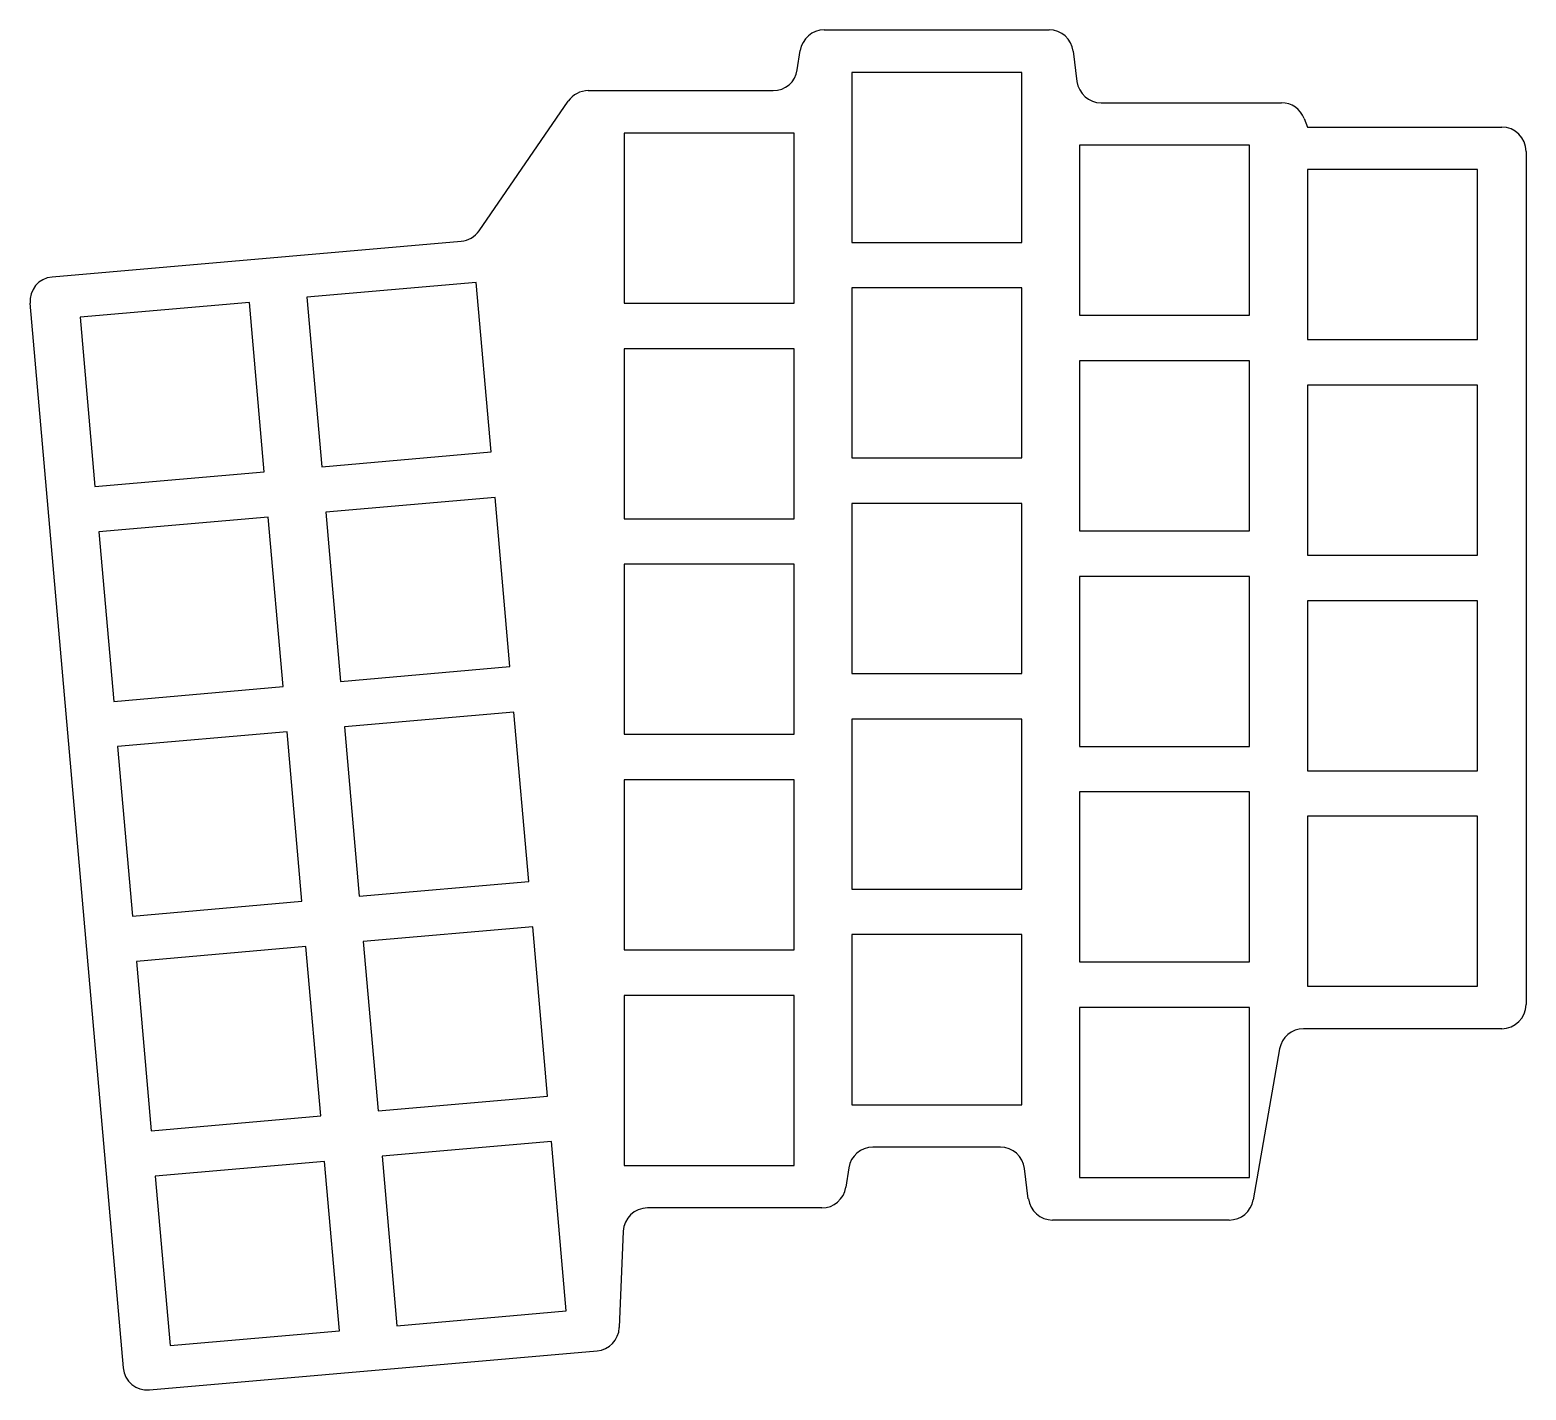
# Model space of a CAD drawing. Header units: millimetres. Extents: x 82 to 205, y -161 to -49.
import ezdxf

# ---------------------------------------------------------------- set-up
doc = ezdxf.new("R2010")
doc.units = ezdxf.units.MM

msp = doc.modelspace()

# ---------------------------------------------------------------- linework, layer by layer
for p, q in [((147.49, -49.25), (166, -49.25)), ((145.27, -52.55), (145.51, -50.95)), ((167.98, -51), (168.29, -53.5)), ((163.76, -52.75), (149.76, -52.75)), ((149.76, -52.75), (149.76, -66.75)), ((163.76, -66.75), (163.76, -52.75)), ((119.08, -65.79), (126.42, -55.12)), ((128.07, -54.25), (143.29, -54.25)), ((170.28, -55.25), (185.13, -55.25)), ((187, -56.55), (187.26, -57.25)), ((145.01, -57.75), (131.01, -57.75)), ((131.01, -57.75), (131.01, -71.75)), ((145.01, -71.75), (145.01, -57.75)), ((187.26, -57.25), (203.26, -57.25)), ((182.51, -58.75), (168.51, -58.75)), ((168.51, -58.75), (168.51, -72.75)), ((182.51, -72.75), (182.51, -58.75)), ((205.26, -59.25), (205.26, -129.5)), ((201.26, -60.75), (187.26, -60.75)), ((187.26, -60.75), (187.26, -74.75)), ((201.26, -74.75), (201.26, -60.75)), ((83.93, -69.59), (117.61, -66.65)), ((149.76, -66.75), (163.76, -66.75)), ((118.85, -70.05), (104.91, -71.27)), ((120.07, -84), (118.85, -70.05)), ((104.91, -71.27), (106.13, -85.22)), ((163.76, -70.5), (149.76, -70.5)), ((149.76, -70.5), (149.76, -84.5)), ((163.76, -84.5), (163.76, -70.5)), ((82.11, -71.76), (89.78, -159.43)), ((100.18, -71.69), (86.23, -72.91)), ((101.4, -85.63), (100.18, -71.69)), ((131.01, -71.75), (145.01, -71.75)), ((86.23, -72.91), (87.45, -86.85)), ((168.51, -72.75), (182.51, -72.75)), ((187.26, -74.75), (201.26, -74.75)), ((145.01, -75.5), (131.01, -75.5)), ((131.01, -75.5), (131.01, -89.5)), ((145.01, -89.5), (145.01, -75.5)), ((182.51, -76.5), (168.51, -76.5)), ((168.51, -76.5), (168.51, -90.5)), ((182.51, -90.5), (182.51, -76.5)), ((201.26, -78.5), (187.26, -78.5)), ((187.26, -78.5), (187.26, -92.5)), ((201.26, -92.5), (201.26, -78.5)), ((106.13, -85.22), (120.07, -84)), ((149.76, -84.5), (163.76, -84.5)), ((87.45, -86.85), (101.4, -85.63)), ((120.4, -87.74), (106.45, -88.96)), ((121.62, -101.68), (120.4, -87.74)), ((163.76, -88.25), (149.76, -88.25)), ((149.76, -88.25), (149.76, -102.25)), ((163.76, -102.25), (163.76, -88.25)), ((101.72, -89.37), (87.78, -90.59)), ((102.94, -103.32), (101.72, -89.37)), ((106.45, -88.96), (107.67, -102.9)), ((131.01, -89.5), (145.01, -89.5)), ((87.78, -90.59), (89, -104.54)), ((168.51, -90.5), (182.51, -90.5)), ((145.01, -93.25), (131.01, -93.25)), ((131.01, -93.25), (131.01, -107.25)), ((145.01, -107.25), (145.01, -93.25)), ((187.26, -92.5), (201.26, -92.5)), ((182.51, -94.25), (168.51, -94.25)), ((168.51, -94.25), (168.51, -108.25)), ((182.51, -108.25), (182.51, -94.25)), ((201.26, -96.25), (187.26, -96.25)), ((187.26, -96.25), (187.26, -110.25)), ((201.26, -110.25), (201.26, -96.25)), ((107.67, -102.9), (121.62, -101.68)), ((89, -104.54), (102.94, -103.32)), ((149.76, -102.25), (163.76, -102.25)), ((121.95, -105.42), (108, -106.64)), ((123.17, -119.36), (121.95, -105.42)), ((103.27, -107.05), (89.32, -108.27)), ((104.49, -121), (103.27, -107.05)), ((108, -106.64), (109.22, -120.58)), ((163.76, -106), (149.76, -106)), ((149.76, -106), (149.76, -120)), ((163.76, -120), (163.76, -106)), ((89.32, -108.27), (90.54, -122.22)), ((131.01, -107.25), (145.01, -107.25)), ((168.51, -108.25), (182.51, -108.25)), ((187.26, -110.25), (201.26, -110.25)), ((145.01, -111), (131.01, -111)), ((131.01, -111), (131.01, -125)), ((145.01, -125), (145.01, -111)), ((182.51, -112), (168.51, -112)), ((168.51, -112), (168.51, -126)), ((182.51, -126), (182.51, -112)), ((201.26, -114), (187.26, -114)), ((187.26, -114), (187.26, -128)), ((201.26, -128), (201.26, -114)), ((109.22, -120.58), (123.17, -119.36)), ((149.76, -120), (163.76, -120)), ((90.54, -122.22), (104.49, -121)), ((123.49, -123.1), (109.55, -124.32)), ((124.72, -137.05), (123.49, -123.1)), ((109.55, -124.32), (110.77, -138.27)), ((163.76, -123.75), (149.76, -123.75)), ((149.76, -123.75), (149.76, -137.75)), ((163.76, -137.75), (163.76, -123.75)), ((104.82, -124.73), (90.87, -125.95)), ((106.04, -138.68), (104.82, -124.73)), ((131.01, -125), (145.01, -125)), ((90.87, -125.95), (92.09, -139.9)), ((168.51, -126), (182.51, -126)), ((187.26, -128), (201.26, -128)), ((145.01, -128.75), (131.01, -128.75)), ((131.01, -128.75), (131.01, -142.75)), ((145.01, -142.75), (145.01, -128.75)), ((182.51, -129.75), (168.51, -129.75)), ((168.51, -129.75), (168.51, -143.75)), ((182.51, -143.75), (182.51, -129.75)), ((203.26, -131.5), (186.94, -131.5)), ((184.97, -133.16), (182.8, -145.59)), ((110.77, -138.27), (124.72, -137.05)), ((149.76, -137.75), (163.76, -137.75)), ((92.09, -139.9), (106.04, -138.68)), ((125.04, -140.78), (111.1, -142)), ((126.26, -154.73), (125.04, -140.78)), ((162, -141.25), (151.49, -141.25)), ((106.36, -142.42), (92.42, -143.64)), ((107.58, -156.36), (106.36, -142.42)), ((111.1, -142), (112.32, -155.95)), ((131.01, -142.75), (145.01, -142.75)), ((92.42, -143.64), (93.64, -157.58)), ((149.51, -142.95), (149.27, -144.55)), ((164.29, -145.5), (163.98, -143)), ((168.51, -143.75), (182.51, -143.75)), ((147.29, -146.25), (132.94, -146.25)), ((180.83, -147.25), (166.28, -147.25)), ((130.94, -148.17), (130.62, -156.11)), ((112.32, -155.95), (126.26, -154.73)), ((93.64, -157.58), (107.58, -156.36)), ((91.95, -161.24), (128.8, -158.02))]:
    msp.add_line(p, q)
for centre, start, end in [((147.49, -51.25), 90, 171.4692), ((166, -51.25), 7.125, 90), ((143.29, -52.25), 270, 351.4692), ((170.28, -53.25), 187.125, 270), ((128.07, -56.25), 90, 145.4988), ((185.13, -57.25), 20.5586, 90), ((203.26, -59.25), 0, 90), ((117.43, -64.66), 275, 325.4988), ((84.11, -71.59), 95, 185), ((203.26, -129.5), 270, 0), ((186.94, -133.5), 90, 170.0958), ((151.49, -143.25), 90, 171.4692), ((162, -143.25), 7.125, 90), ((147.29, -144.25), 270, 351.4692), ((132.94, -148.25), 90, 177.7267), ((166.28, -145.25), 187.125, 270), ((180.83, -145.25), 270, 350.0958), ((128.62, -156.03), 275, 357.7267), ((91.78, -159.25), 185, 275)]:
    msp.add_arc(centre, 2, start, end)

doc.saveas('drawing.dxf')
